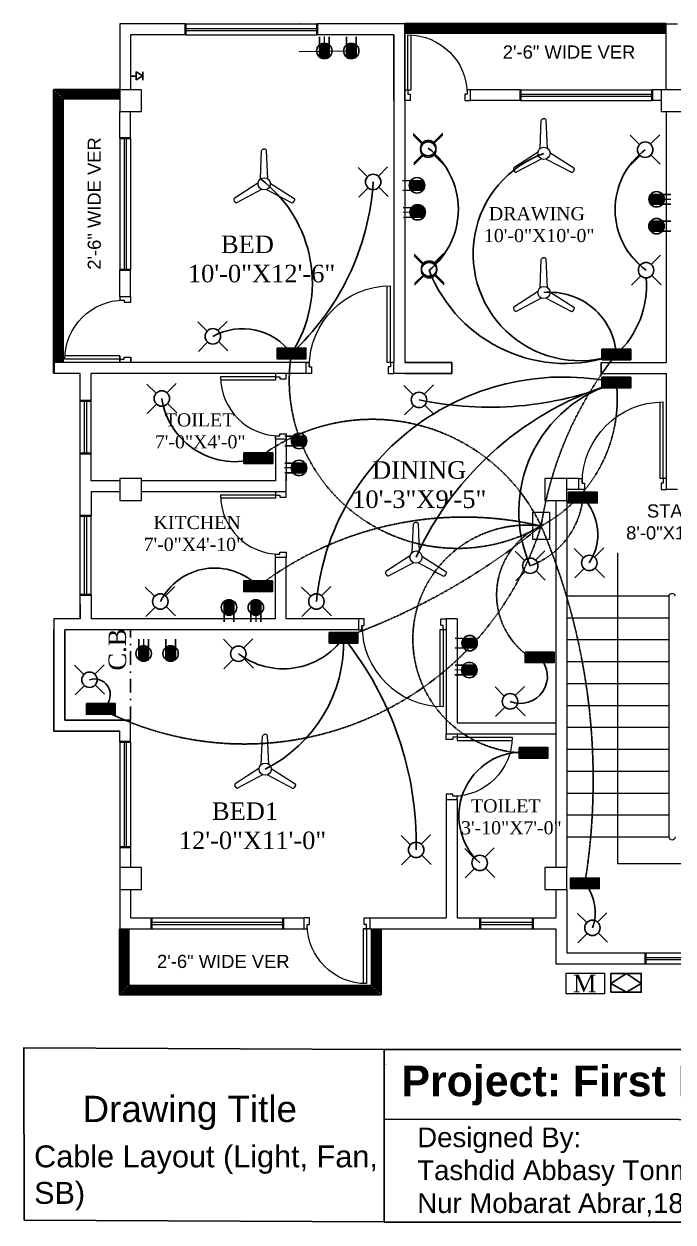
# Model space of a CAD drawing. Header units: inches. Extents: x 1581 to 2158, y 667 to 1214.
# Drawn here: x 1581 to 1877, y 667 to 1214 of the extents above; entities that cross this region are included whole.
import ezdxf

# ---------------------------------------------------------------- set-up
doc = ezdxf.new("R2010")
doc.units = ezdxf.units.IN
doc.header["$MEASUREMENT"] = 0
doc.linetypes.add('DASHDOT2', pattern=[0.5, 0.25, -0.125, 0, -0.125])
doc.linetypes.add('HIDDEN', pattern=[0.375, 0.25, -0.125])
for name, color, linetype, lineweight in [('0.3', 193, 'Continuous', 30), ('1.0 AREA', 7, 'Continuous', 5), ('DOOR', 252, 'Continuous', 15), ('FIXT', 1, 'Continuous', 9), ('illustr-TOILET FIXTURE', 204, 'Continuous', 9), ('sajib', 140, 'Continuous', 30), ('WALL', 253, 'Continuous', 35)]:
    doc.layers.add(name, color=color, linetype=linetype, lineweight=lineweight)
for name, color, linetype in [('2-Text', 7, 'Continuous'), ('Electric Conduitt', 100, 'HIDDEN'), ('Electrical', 130, 'Continuous'), ('Layer1', 50, 'Continuous'), ('PDF_0', 7, 'Continuous'), ('PDF_dim', 4, 'Continuous'), ('PDF_Text', 7, 'Continuous')]:
    doc.layers.add(name, color=color, linetype=linetype)
doc.layers.add('Ver', color=7, linetype='Continuous', lineweight=9, true_color=0x2618ec)
doc.styles.add('h6', font='arial.ttf', dxfattribs={"height": 6})
doc.styles.add('PDF Arial', font='arial.ttf')
doc.styles.add('PDF Arial Bold', font='arialbd.ttf')
doc.styles.add('RS4', font='sylfaen.ttf', dxfattribs={"height": 12})
doc.styles.get("Standard").update_dxf_attribs({"font": 'arial.ttf'})

# ---------------------------------------------------------------- blocks, each defined once
blk = doc.blocks.new('RTRTR')
at = {"layer": 'DOOR'}
for p, q in [((-723.21, 2222.65), (-723.21, 2247.61)), ((-721.71, 2222.65), (-721.71, 2247.65)), ((-721.71, 2222.65), (-723.21, 2222.65))]:
    blk.add_line(p, q, dxfattribs=at)
for points in [[(-750.21, 2222.65), (-748.71, 2222.65), (-748.71, 2220.65), (-747.71, 2220.65), (-747.71, 2217.65), (-750.21, 2217.65)], [(-720.21, 2222.65), (-721.71, 2222.65), (-721.71, 2220.65), (-722.71, 2220.65), (-722.71, 2217.65), (-720.21, 2217.65)]]:
    blk.add_lwpolyline(points, close=True, dxfattribs=at)
blk.add_arc((-721.71, 2220.65), 27, 90, 180, dxfattribs=at)
blk = doc.blocks.new('GDFGD')
at = {"layer": 'DOOR'}
for p, q in [((-3036.95, 2150.78), (-3036.95, 2185.78)), ((-3035.45, 2150.78), (-3035.45, 2185.75)), ((-3036.95, 2150.78), (-3035.45, 2150.78))]:
    blk.add_line(p, q, dxfattribs=at)
for points in [[(-3038.45, 2150.78), (-3036.95, 2150.78), (-3036.95, 2148.78), (-3035.95, 2148.78), (-3035.95, 2145.78), (-3038.45, 2145.78)], [(-2998.45, 2150.78), (-2999.95, 2150.78), (-2999.95, 2148.78), (-3000.95, 2148.78), (-3000.95, 2145.78), (-2998.45, 2145.78)]]:
    blk.add_lwpolyline(points, close=True, dxfattribs=at)
blk.add_arc((-3036.95, 2148.78), 37, 0, 90, dxfattribs=at)
blk = doc.blocks.new('*U49')
at = {"layer": 'Electrical'}
blk.add_line((-2.12, -2.12), (2.12, 2.12), dxfattribs=at)
blk = doc.blocks.new('*U50')
at = {"layer": 'Electrical', "color": 0, "linetype": 'ByBlock', "lineweight": -2, "transparency": 16777216}
for p, rotation in [((326.73, 527.13), 90.00000000000001), ((326.98, 517.91), 180), ((336.2, 518.17), 270)]:
    blk.add_blockref('*U49', p, dxfattribs=dict(at, rotation=rotation))
blk.add_blockref('*U49', (335.94, 527.38), dxfattribs=at)
blk = doc.blocks.new('*U51')
at = {"layer": 'Electrical'}
blk.add_line((-2.12, -2.12), (2.12, 2.12), dxfattribs=at)
blk = doc.blocks.new('*U52')
at = {"layer": 'Electrical', "color": 0, "linetype": 'ByBlock', "lineweight": -2, "transparency": 16777216}
for p, rotation in [((326.73, 527.13), 90.00000000000001), ((326.98, 517.91), 180), ((336.2, 518.17), 270)]:
    blk.add_blockref('*U51', p, dxfattribs=dict(at, rotation=rotation))
blk.add_blockref('*U51', (335.94, 527.38), dxfattribs=at)
blk = doc.blocks.new('*U53')
at = {"layer": 'Electrical'}
blk.add_line((-2.12, -2.12), (2.12, 2.12), dxfattribs=at)
blk = doc.blocks.new('*U54')
at = {"layer": 'Electrical', "color": 0, "linetype": 'ByBlock', "lineweight": -2, "transparency": 16777216}
for p, rotation in [((326.73, 527.13), 90.00000000000001), ((326.98, 517.91), 180), ((336.2, 518.17), 270)]:
    blk.add_blockref('*U53', p, dxfattribs=dict(at, rotation=rotation))
blk.add_blockref('*U53', (335.94, 527.38), dxfattribs=at)
blk = doc.blocks.new('*U55')
at = {"layer": 'Electrical'}
blk.add_line((-2.12, -2.12), (2.12, 2.12), dxfattribs=at)
blk = doc.blocks.new('*U56')
at = {"layer": 'Electrical', "color": 0, "linetype": 'ByBlock', "lineweight": -2, "transparency": 16777216}
for p, rotation in [((326.73, 527.13), 90.00000000000001), ((326.98, 517.91), 180), ((336.2, 518.17), 270)]:
    blk.add_blockref('*U55', p, dxfattribs=dict(at, rotation=rotation))
blk.add_blockref('*U55', (335.94, 527.38), dxfattribs=at)
blk = doc.blocks.new('*U57')
at = {"layer": 'Electrical'}
blk.add_line((-2.12, -2.12), (2.12, 2.12), dxfattribs=at)
blk = doc.blocks.new('*U58')
at = {"layer": 'Electrical', "color": 0, "linetype": 'ByBlock', "lineweight": -2, "transparency": 16777216}
for p, rotation in [((326.73, 527.13), 90.00000000000001), ((326.98, 517.91), 180), ((336.2, 518.17), 270)]:
    blk.add_blockref('*U57', p, dxfattribs=dict(at, rotation=rotation))
blk.add_blockref('*U57', (335.94, 527.38), dxfattribs=at)
blk = doc.blocks.new('*U59')
at = {"layer": 'Electrical'}
blk.add_line((-2.12, -2.12), (2.12, 2.12), dxfattribs=at)
blk = doc.blocks.new('*U60')
at = {"layer": 'Electrical', "color": 0, "linetype": 'ByBlock', "lineweight": -2, "transparency": 16777216}
for p, rotation in [((326.73, 527.13), 90.00000000000001), ((326.98, 517.91), 180), ((336.2, 518.17), 270)]:
    blk.add_blockref('*U59', p, dxfattribs=dict(at, rotation=rotation))
blk.add_blockref('*U59', (335.94, 527.38), dxfattribs=at)
blk = doc.blocks.new('*U61')
at = {"layer": 'Electrical'}
blk.add_line((-2.12, -2.12), (2.12, 2.12), dxfattribs=at)
blk = doc.blocks.new('*U62')
at = {"layer": 'Electrical', "color": 0, "linetype": 'ByBlock', "lineweight": -2, "transparency": 16777216}
for p, rotation in [((326.73, 527.13), 90.00000000000001), ((326.98, 517.91), 180), ((336.2, 518.17), 270)]:
    blk.add_blockref('*U61', p, dxfattribs=dict(at, rotation=rotation))
blk.add_blockref('*U61', (335.94, 527.38), dxfattribs=at)
blk = doc.blocks.new('*U63')
at = {"layer": 'Electrical'}
blk.add_line((-2.12, -2.12), (2.12, 2.12), dxfattribs=at)
blk = doc.blocks.new('*U64')
at = {"layer": 'Electrical', "color": 0, "linetype": 'ByBlock', "lineweight": -2, "transparency": 16777216}
for p, rotation in [((326.73, 527.13), 90.00000000000001), ((326.98, 517.91), 180), ((336.2, 518.17), 270)]:
    blk.add_blockref('*U63', p, dxfattribs=dict(at, rotation=rotation))
blk.add_blockref('*U63', (335.94, 527.38), dxfattribs=at)
blk = doc.blocks.new('*U93')
at = {"layer": 'Electrical'}
blk.add_line((-2.12, -2.12), (2.12, 2.12), dxfattribs=at)
blk = doc.blocks.new('*U94')
at = {"layer": 'Electrical', "color": 0, "linetype": 'ByBlock', "lineweight": -2, "transparency": 16777216}
for p, rotation in [((326.73, 527.13), 90.00000000000001), ((326.98, 517.91), 180), ((336.2, 518.17), 270)]:
    blk.add_blockref('*U93', p, dxfattribs=dict(at, rotation=rotation))
blk.add_blockref('*U93', (335.94, 527.38), dxfattribs=at)
blk = doc.blocks.new('*U95')
at = {"layer": 'Electrical'}
blk.add_line((-2.12, -2.12), (2.12, 2.12), dxfattribs=at)
blk = doc.blocks.new('*U96')
at = {"layer": 'Electrical', "color": 0, "linetype": 'ByBlock', "lineweight": -2, "transparency": 16777216}
for p, rotation in [((326.73, 527.13), 90.00000000000001), ((326.98, 517.91), 180), ((336.2, 518.17), 270)]:
    blk.add_blockref('*U95', p, dxfattribs=dict(at, rotation=rotation))
blk.add_blockref('*U95', (335.94, 527.38), dxfattribs=at)
blk = doc.blocks.new('*U97')
at = {"layer": 'Electrical'}
blk.add_line((-2.12, -2.12), (2.12, 2.12), dxfattribs=at)
blk = doc.blocks.new('*U98')
at = {"layer": 'Electrical', "color": 0, "linetype": 'ByBlock', "lineweight": -2, "transparency": 16777216}
for p, rotation in [((326.73, 527.13), 90.00000000000001), ((326.98, 517.91), 180), ((336.2, 518.17), 270)]:
    blk.add_blockref('*U97', p, dxfattribs=dict(at, rotation=rotation))
blk.add_blockref('*U97', (335.94, 527.38), dxfattribs=at)
blk = doc.blocks.new('*U101')
at = {"layer": 'Electrical'}
blk.add_line((-2.12, -2.12), (2.12, 2.12), dxfattribs=at)
blk = doc.blocks.new('*U102')
at = {"layer": 'Electrical', "color": 0, "linetype": 'ByBlock', "lineweight": -2, "transparency": 16777216}
for p, rotation in [((326.73, 527.13), 90.00000000000001), ((326.98, 517.91), 180), ((336.2, 518.17), 270)]:
    blk.add_blockref('*U101', p, dxfattribs=dict(at, rotation=rotation))
blk.add_blockref('*U101', (335.94, 527.38), dxfattribs=at)
blk = doc.blocks.new('*U103')
at = {"layer": 'Electrical'}
blk.add_line((-2.12, -2.12), (2.12, 2.12), dxfattribs=at)
blk = doc.blocks.new('*U104')
at = {"layer": 'Electrical', "color": 0, "linetype": 'ByBlock', "lineweight": -2, "transparency": 16777216}
for p, rotation in [((326.73, 527.13), 90.00000000000001), ((326.98, 517.91), 180), ((336.2, 518.17), 270)]:
    blk.add_blockref('*U103', p, dxfattribs=dict(at, rotation=rotation))
blk.add_blockref('*U103', (335.94, 527.38), dxfattribs=at)
blk = doc.blocks.new('*U105')
at = {"layer": 'Electrical'}
blk.add_line((-2.12, -2.12), (2.12, 2.12), dxfattribs=at)
blk = doc.blocks.new('*U106')
at = {"layer": 'Electrical', "color": 0, "linetype": 'ByBlock', "lineweight": -2, "transparency": 16777216}
for p, rotation in [((326.73, 527.13), 90.00000000000001), ((326.98, 517.91), 180), ((336.2, 518.17), 270)]:
    blk.add_blockref('*U105', p, dxfattribs=dict(at, rotation=rotation))
blk.add_blockref('*U105', (335.94, 527.38), dxfattribs=at)
blk = doc.blocks.new('*U107')
at = {"layer": 'Electrical'}
blk.add_line((-2.12, -2.12), (2.12, 2.12), dxfattribs=at)
blk = doc.blocks.new('*U108')
at = {"layer": 'Electrical', "color": 0, "linetype": 'ByBlock', "lineweight": -2, "transparency": 16777216}
for p, rotation in [((326.73, 527.13), 90.00000000000001), ((326.98, 517.91), 180), ((336.2, 518.17), 270)]:
    blk.add_blockref('*U107', p, dxfattribs=dict(at, rotation=rotation))
blk.add_blockref('*U107', (335.94, 527.38), dxfattribs=at)
blk = doc.blocks.new('*U109')
at = {"layer": 'Electrical'}
blk.add_line((-2.12, -2.12), (2.12, 2.12), dxfattribs=at)
blk = doc.blocks.new('*U110')
at = {"layer": 'Electrical', "color": 0, "linetype": 'ByBlock', "lineweight": -2, "transparency": 16777216}
for p, rotation in [((326.73, 527.13), 90.00000000000001), ((326.98, 517.91), 180), ((336.2, 518.17), 270)]:
    blk.add_blockref('*U109', p, dxfattribs=dict(at, rotation=rotation))
blk.add_blockref('*U109', (335.94, 527.38), dxfattribs=at)
blk = doc.blocks.new('*U111')
at = {"layer": 'Electrical'}
blk.add_line((-2.12, -2.12), (2.12, 2.12), dxfattribs=at)
blk = doc.blocks.new('*U112')
at = {"layer": 'Electrical', "color": 0, "linetype": 'ByBlock', "lineweight": -2, "transparency": 16777216}
for p, rotation in [((326.73, 527.13), 90.00000000000001), ((326.98, 517.91), 180), ((336.2, 518.17), 270)]:
    blk.add_blockref('*U111', p, dxfattribs=dict(at, rotation=rotation))
blk.add_blockref('*U111', (335.94, 527.38), dxfattribs=at)
blk = doc.blocks.new('*U113')
at = {"layer": 'Electrical'}
blk.add_line((-2.12, -2.12), (2.12, 2.12), dxfattribs=at)
blk = doc.blocks.new('*U114')
at = {"layer": 'Electrical', "color": 0, "linetype": 'ByBlock', "lineweight": -2, "transparency": 16777216}
for p, rotation in [((326.73, 527.13), 90.00000000000001), ((326.98, 517.91), 180), ((336.2, 518.17), 270)]:
    blk.add_blockref('*U113', p, dxfattribs=dict(at, rotation=rotation))
blk.add_blockref('*U113', (335.94, 527.38), dxfattribs=at)
blk = doc.blocks.new('*U115')
at = {"layer": 'Electrical'}
blk.add_line((-2.12, -2.12), (2.12, 2.12), dxfattribs=at)
blk = doc.blocks.new('*U116')
at = {"layer": 'Electrical', "color": 0, "linetype": 'ByBlock', "lineweight": -2, "transparency": 16777216}
for p, rotation in [((326.73, 527.13), 90.00000000000001), ((326.98, 517.91), 180), ((336.2, 518.17), 270)]:
    blk.add_blockref('*U115', p, dxfattribs=dict(at, rotation=rotation))
blk.add_blockref('*U115', (335.94, 527.38), dxfattribs=at)
blk = doc.blocks.new('*U119')
at = {"layer": 'Electrical'}
blk.add_line((-2.12, -2.12), (2.12, 2.12), dxfattribs=at)
blk = doc.blocks.new('*U120')
at = {"layer": 'Electrical', "color": 0, "linetype": 'ByBlock', "lineweight": -2, "transparency": 16777216}
for p, rotation in [((326.73, 527.13), 90.00000000000001), ((326.98, 517.91), 180), ((336.2, 518.17), 270)]:
    blk.add_blockref('*U119', p, dxfattribs=dict(at, rotation=rotation))
blk.add_blockref('*U119', (335.94, 527.38), dxfattribs=at)
blk = doc.blocks.new('*U123')
at = {"layer": 'Electrical'}
blk.add_line((-2.12, -2.12), (2.12, 2.12), dxfattribs=at)
blk = doc.blocks.new('*U124')
at = {"layer": 'Electrical', "color": 0, "linetype": 'ByBlock', "lineweight": -2, "transparency": 16777216}
for p, rotation in [((326.73, 527.13), 90.00000000000001), ((326.98, 517.91), 180), ((336.2, 518.17), 270)]:
    blk.add_blockref('*U123', p, dxfattribs=dict(at, rotation=rotation))
blk.add_blockref('*U123', (335.94, 527.38), dxfattribs=at)

msp = doc.modelspace()

# ---------------------------------------------------------------- hatches: boundary and pattern name
at = {"layer": 'Electrical'}
h = msp.add_hatch(dxfattribs=at)
h.set_pattern_fill('ANSI31', color=256)
h.paths.add_polyline_path([(1720.04, 1204.68, 0.172491), (1717.82, 1205.47), (1717.82, 1198.43, 0.172491), (1720.04, 1199.22)])
h.paths.add_polyline_path([(1717.82, 1205.47, 0.172491), (1715.6, 1204.68), (1715.6, 1199.22, 0.172491), (1717.82, 1198.43)])
h.paths.add_polyline_path([(1732.32, 1204.68, 0.35556), (1727.88, 1204.68), (1727.88, 1199.22, 0.35556), (1732.32, 1199.22)])
h.paths.add_polyline_path([(1709.02, 1013.88), (1703.56, 1013.89, 0.172491), (1702.76, 1011.67), (1709.8, 1011.66, 0.172491)])
h.paths.add_polyline_path([(1709.8, 1011.66), (1702.76, 1011.67, 0.172491), (1703.55, 1009.45), (1709.01, 1009.44, 0.172491)])
h.paths.add_polyline_path([(1709.04, 1026.16), (1703.58, 1026.17, 0.172942), (1702.79, 1023.94, 0.172039), (1703.57, 1021.72), (1709.03, 1021.71, 0.172942), (1709.82, 1023.94, 0.172039)])
h.paths.add_polyline_path([(1635.4, 930.46, 0.172491), (1633.18, 929.67), (1633.18, 924.21, 0.172491), (1635.4, 923.42)])
h.paths.add_polyline_path([(1637.62, 929.67, 0.172491), (1635.4, 930.46), (1635.4, 923.42, 0.172491), (1637.62, 924.21)])
h.paths.add_polyline_path([(1649.9, 929.67, 0.35556), (1645.46, 929.67), (1645.46, 924.21, 0.35556), (1649.9, 924.21)])
h.paths.add_polyline_path([(1763.9, 1128.32, 0.005822), (1763.9, 1128.4), (1756.86, 1128.24, 0.172491), (1757.7, 1126.04), (1763.16, 1126.16, 0.166501)])
h.paths.add_polyline_path([(1756.86, 1128.32, 0.005822), (1756.86, 1128.24), (1763.9, 1128.4, 0.988423)])
h.paths.add_polyline_path([(1762.77, 1142.88), (1757.31, 1142.75, 0.166501), (1756.57, 1140.6, 0.178492), (1757.42, 1138.31), (1762.87, 1138.44, 0.166501), (1763.61, 1140.6, 0.178492)])
h.paths.add_polyline_path([(1872.1, 1124.2), (1866.65, 1124.2, 0.172657), (1865.85, 1121.98, 0.172325), (1866.64, 1119.76), (1872.1, 1119.76, 0.172657), (1872.89, 1121.98, 0.172325)])
h.paths.add_polyline_path([(1872.9, 1134.26), (1865.86, 1134.26, 0.172491), (1866.65, 1132.04), (1872.11, 1132.04, 0.172491)])
h.paths.add_polyline_path([(1872.11, 1136.48), (1866.65, 1136.48, 0.172491), (1865.86, 1134.26), (1872.9, 1134.26, 0.172491)])
h.paths.add_polyline_path([(1676.52, 950.7, 0.35556), (1672.08, 950.7), (1672.07, 945.25, 0.35556), (1676.51, 945.24)])
h.paths.add_polyline_path([(1686.58, 951.48, 0.172491), (1684.36, 950.69), (1684.35, 945.23, 0.172491), (1686.57, 944.44)])
h.paths.add_polyline_path([(1688.8, 950.69, 0.172491), (1686.58, 951.48), (1686.57, 944.44, 0.172491), (1688.79, 945.23)])
h.paths.add_polyline_path([(1787.47, 919.36), (1780.44, 919.43, 0.172491), (1781.21, 917.2), (1786.66, 917.14, 0.172491)])
h.paths.add_polyline_path([(1786.71, 921.59), (1781.25, 921.64, 0.172491), (1780.44, 919.43), (1787.47, 919.36, 0.172491)])
h.paths.add_polyline_path([(1787.59, 931.67, 0.169964), (1786.83, 933.86), (1781.37, 933.92, 0.175019), (1780.56, 931.67, 0.169964), (1781.33, 929.48), (1786.78, 929.42, 0.175019)])
h.paths.add_polyline_path([(2114.7, 929.67, 0.35556), (2110.26, 929.67), (2110.26, 924.21, 0.35556), (2114.7, 924.21)])
h.paths.add_polyline_path([(2102.42, 929.67, 0.172491), (2100.2, 930.46), (2100.2, 923.42, 0.172491), (2102.42, 924.21)])
h.paths.add_polyline_path([(2100.2, 930.46, 0.172491), (2097.98, 929.67), (2097.98, 924.21, 0.172491), (2100.2, 923.42)])
h.paths.add_polyline_path([(1938.97, 930.52), (1931.94, 930.52, 0.172491), (1932.73, 928.3), (1938.19, 928.3, 0.172491)])
h.paths.add_polyline_path([(1938.19, 932.74), (1932.73, 932.74, 0.172491), (1931.94, 930.52), (1938.97, 930.52, 0.172491)])
h.paths.add_polyline_path([(1938.97, 942.8, 0.172491), (1938.19, 945.02), (1932.73, 945.02, 0.172491), (1931.94, 942.8, 0.172491), (1932.73, 940.58), (1938.19, 940.58, 0.172491)])
h.paths.add_polyline_path([(2044.24, 1004.57, 0.179107), (2043.39, 1006.86), (2037.94, 1006.72, 0.165889), (2037.2, 1004.57, 0.179107), (2038.05, 1002.28), (2043.5, 1002.42, 0.165889)])
h.paths.add_polyline_path([(2043.92, 1016.85, 0.006418), (2043.92, 1016.94), (2036.89, 1016.76, 0.172491), (2037.73, 1014.56), (2043.19, 1014.7, 0.165889)])
h.paths.add_polyline_path([(2043.08, 1019.14), (2037.62, 1019, 0.165889), (2036.89, 1016.85, 0.006418), (2036.89, 1016.76), (2043.92, 1016.94, 0.172491)])
h.paths.add_polyline_path([(2101.29, 1207.19, 0.172491), (2099.07, 1206.4), (2099.07, 1200.94, 0.172491), (2101.29, 1200.15)])
h.paths.add_polyline_path([(2103.51, 1206.4, 0.172491), (2101.29, 1207.19), (2101.29, 1200.15, 0.172491), (2103.51, 1200.94)])
h.paths.add_polyline_path([(2115.79, 1206.4, 0.35556), (2111.35, 1206.4), (2111.35, 1200.94, 0.35556), (2115.79, 1200.94)])
h = msp.add_hatch(dxfattribs=at)
h.set_pattern_fill('ANSI31', color=256)
h.set_pattern_definition([(45, (17.07687, 0.14629), (-0.088388348, 0.088388348), [])])
h.paths.add_polyline_path([(1709.38, 1066.34), (1696.24, 1066.34), (1696.24, 1061.48), (1709.38, 1061.48)])
h = msp.add_hatch(dxfattribs=at)
h.set_pattern_fill('ANSI31', color=256)
h.set_pattern_definition([(45, (165.29419, -0.31534), (-0.088388348, 0.088388348), [])])
h.paths.add_polyline_path([(1857.6, 1065.87), (1844.46, 1065.87), (1844.46, 1061.02), (1857.6, 1061.02)])
h = msp.add_hatch(dxfattribs=at)
h.set_pattern_fill('ANSI31', color=256)
h.set_pattern_definition([(45, (165.29419, -13.20028), (-0.088388348, 0.088388348), [])])
h.paths.add_polyline_path([(1857.6, 1052.99), (1844.46, 1052.99), (1844.46, 1048.14), (1857.6, 1048.14)])
h = msp.add_hatch(dxfattribs=at)
h.set_pattern_fill('ANSI31', color=256)
h.set_pattern_definition([(45, (2.00325, -47.61438), (-0.088388348, 0.088388348), [])])
h.paths.add_polyline_path([(1694.3, 1018.58), (1681.16, 1018.58), (1681.16, 1013.72), (1694.3, 1013.72)])
h = msp.add_hatch(dxfattribs=at)
h.set_pattern_fill('ANSI31', color=256)
h.set_pattern_definition([(45, (150.02957, -65.63126), (-0.088388348, 0.088388348), [])])
h.paths.add_polyline_path([(1842.33, 1000.56), (1829.19, 1000.56), (1829.19, 995.71), (1842.33, 995.71)])
h = msp.add_hatch(dxfattribs=at)
h.set_pattern_fill('ANSI31', color=256)
h.set_pattern_definition([(45, (1.8625, -106.14236), (-0.088388348, 0.088388348), [])])
h.paths.add_polyline_path([(1694.16, 960.05), (1681.02, 960.05), (1681.02, 955.2), (1694.16, 955.2)])
h = msp.add_hatch(dxfattribs=at)
h.set_pattern_fill('ANSI31', color=256)
h.set_pattern_definition([(45, (40.8692, -129.63286), (-0.088388348, 0.088388348), [])])
h.paths.add_polyline_path([(1733.17, 936.56), (1720.03, 936.56), (1720.03, 931.71), (1733.17, 931.71)])
h = msp.add_hatch(dxfattribs=at)
h.set_pattern_fill('ANSI31', color=256)
h.set_pattern_definition([(45, (130.32389, -138.57858), (-0.088388348, 0.088388348), [])])
h.paths.add_polyline_path([(1822.63, 927.61), (1809.48, 927.61), (1809.48, 922.76), (1822.63, 922.76)])
h = msp.add_hatch(dxfattribs=at)
h.set_pattern_fill('ANSI31', color=256)
h.set_pattern_definition([(45, (-69.87974, -162.11174), (-0.088388348, 0.088388348), [])])
h.paths.add_polyline_path([(1622.42, 904.08), (1609.28, 904.08), (1609.28, 899.23), (1622.42, 899.23)])
h = msp.add_hatch(dxfattribs=at)
h.set_pattern_fill('ANSI31', color=256)
h.set_pattern_definition([(45, (127.50838, -182.1579), (-0.088388348, 0.088388348), [])])
h.paths.add_polyline_path([(1819.81, 884.03), (1806.67, 884.03), (1806.67, 879.18), (1819.81, 879.18)])
h = msp.add_hatch(dxfattribs=at)
h.set_pattern_fill('ANSI31', color=256)
h.set_pattern_definition([(45, (150.92321, -241.708), (-0.088388348, 0.088388348), [])])
h.paths.add_polyline_path([(1843.22, 824.48), (1830.08, 824.48), (1830.08, 819.63), (1843.22, 819.63)])

# ---------------------------------------------------------------- linework, layer by layer
for p, q in [((1635.02, 1192.46), (1635.02, 1188.69)), ((1631.9, 1190.46), (1629.82, 1190.46))]:
    msp.add_line(p, q)
for points in [[(1635.04, 1190.61), (1631.91, 1192.42), (1631.91, 1188.8)], [(1745.04, 746.21), (1580.79, 747.03), (1580.88, 668.33), (1745.13, 667.5)]]:
    msp.add_lwpolyline(points, close=True)
at = {"layer": '1.0 AREA'}
for points in [[(1812.96, 991.38), (1820.47, 991.38), (1820.47, 978.93), (1812.96, 978.93)], [(1828.16, 781.09), (1845.63, 781.09), (1845.63, 771.66), (1828.16, 771.66)]]:
    msp.add_lwpolyline(points, close=True, dxfattribs=at)
at = {"layer": 'Electric Conduitt'}
for centre, radius, start, end in [((1778.47, 1051.58), 76.66, 170.7405, 299.9344), ((1980.92, 960), 166.12, 141.5002, 171.292), ((1785.48, 1043.24), 65.96, 298.2703, 6.3792), ((1739.72, 948.63), 85.22, 25.378, 127.5906), ((1799.1, 1001.56), 36.82, 290.1135, 354.6676), ((1681.34, 1027.47), 141.83, 242.4994, 342.6432), ((1781.42, 834.1), 155.12, 76.8478, 127.2191), ((1624.06, 1220.37), 304.05, 289.7096, 309.3192), ((1810.21, 933.54), 52.02, 82.8086, 273.3447), ((1830.75, 953.81), 34.34, 114.1214, 244.6636), ((1545.57, 869.24), 294.89, 350.7937, 23.1459)]:
    msp.add_arc(centre, radius, start, end, dxfattribs=at)
at = {"layer": 'Electrical'}
for p, q in [((1715.6, 1199.22), (1715.6, 1208.47)), ((1720.04, 1199.22), (1720.04, 1208.47)), ((1727.88, 1199.22), (1727.88, 1208.47)), ((1732.32, 1199.22), (1732.32, 1208.47)), ((1762.77, 1142.88), (1753.52, 1142.66)), ((1762.87, 1138.44), (1753.62, 1138.22)), ((1866.65, 1136.48), (1875.91, 1136.48)), ((1866.65, 1132.04), (1875.91, 1132.03)), ((1763.05, 1130.6), (1753.8, 1130.39)), ((1763.16, 1126.16), (1753.91, 1125.95)), ((1866.65, 1124.2), (1875.9, 1124.2)), ((1866.64, 1119.76), (1875.9, 1119.76)), ((1709.04, 1026.16), (1699.78, 1026.17)), ((1709.03, 1021.71), (1699.77, 1021.73)), ((1709.02, 1013.88), (1699.76, 1013.89)), ((1709.01, 1009.44), (1699.75, 1009.45)), ((1672.08, 950.7), (1672.07, 941.45)), ((1676.52, 950.7), (1676.51, 941.44)), ((1684.36, 950.69), (1684.35, 941.44)), ((1688.8, 950.69), (1688.79, 941.43)), ((1633.18, 924.21), (1633.18, 933.46)), ((1637.62, 924.21), (1637.62, 933.46)), ((1645.46, 924.21), (1645.46, 933.46)), ((1649.9, 924.21), (1649.9, 933.46)), ((1786.83, 933.86), (1777.57, 933.96)), ((1786.78, 929.42), (1777.53, 929.51)), ((1786.71, 921.59), (1777.45, 921.68)), ((1786.66, 917.14), (1777.41, 917.23))]:
    msp.add_line(p, q, dxfattribs=at)
for points in [[(1696.24, 1066.34), (1709.38, 1066.34), (1709.38, 1061.49), (1696.24, 1061.49)], [(1844.46, 1065.88), (1857.6, 1065.88), (1857.6, 1061.03), (1844.46, 1061.03)], [(1844.46, 1053), (1857.6, 1053), (1857.6, 1048.15), (1844.46, 1048.15)], [(1681.16, 1018.58), (1694.31, 1018.58), (1694.31, 1013.73), (1681.16, 1013.73)], [(1829.19, 1000.57), (1842.33, 1000.57), (1842.33, 995.71), (1829.19, 995.71)], [(1681.02, 960.06), (1694.16, 960.06), (1694.16, 955.2), (1681.02, 955.2)], [(1720.03, 936.56), (1733.17, 936.56), (1733.17, 931.71), (1720.03, 931.71)], [(1809.49, 927.62), (1822.63, 927.62), (1822.63, 922.77), (1809.49, 922.77)], [(1609.28, 904.09), (1622.42, 904.09), (1622.42, 899.23), (1609.28, 899.23)], [(1806.67, 884.04), (1819.81, 884.04), (1819.81, 879.19), (1806.67, 879.19)], [(1830.08, 824.49), (1843.23, 824.49), (1843.23, 819.64), (1830.08, 819.64)]]:
    msp.add_lwpolyline(points, close=True, dxfattribs=at)
for centre in [(1717.82, 1201.95), (1730.1, 1201.95), (1765.22, 1157.62), (1765.22, 1156.88), (1864.2, 1156.88), (1740.1, 1142.15), (1760.09, 1140.6), (1869.38, 1134.26), (1760.38, 1128.32), (1869.37, 1121.98), (1765.59, 1102.62), (1765.59, 1101.88), (1864.58, 1101.88), (1666.94, 1071.69), (1643.66, 1043.34), (1761, 1042.68), (1706.3, 1023.94), (1706.28, 1011.66), (1811.76, 966.99), (1838.7, 968.3), (1643, 950.7), (1674.3, 947.97), (1686.57, 947.96), (1714.19, 950.7), (1784.08, 931.67), (1635.4, 926.94), (1647.68, 926.94), (1678.6, 926.83), (1678.6, 926.83), (1783.96, 919.39), (1610.7, 914.98), (1802.53, 905.11), (1759.68, 837.31), (1788.69, 831.38), (1840.11, 801.75)]:
    msp.add_circle(centre, 3.52, dxfattribs=at)
at = {"layer": 'FIXT'}
for p, q in [((1717.82, 1198.43), (1717.82, 1208.53)), ((1706.3, 1201.73), (1730.1, 1201.95)), ((1865.86, 1134.26), (1875.96, 1134.26)), ((1763.9, 1128.4), (1753.8, 1128.17)), ((1709.8, 1011.66), (1699.7, 1011.67)), ((1686.58, 951.48), (1686.57, 941.38)), ((1635.4, 923.42), (1635.4, 933.52)), ((1787.47, 919.36), (1777.38, 919.46)), ((1787.43, 918.86), (1783.96, 919.39))]:
    msp.add_line(p, q, dxfattribs=at)
at = {"layer": 'illustr-TOILET FIXTURE', "linetype": 'ByBlock'}
for p, q in [((1654.53, 1214.27), (1714.53, 1214.27)), ((1654.53, 1214.27), (1714.53, 1214.27)), ((1654.53, 1212.27), (1714.53, 1212.27)), ((1654.53, 1212.27), (1714.53, 1212.27)), ((1654.53, 1211.27), (1714.53, 1211.27)), ((1654.53, 1211.27), (1714.53, 1211.27)), ((1654.53, 1209.27), (1714.53, 1209.27)), ((1654.53, 1209.27), (1714.53, 1209.27)), ((1807.3, 1184.27), (1867.3, 1184.27)), ((1807.3, 1184.27), (1867.3, 1184.27)), ((1807.3, 1182.27), (1867.3, 1182.27)), ((1807.3, 1182.27), (1867.3, 1182.27)), ((1807.3, 1181.27), (1867.3, 1181.27)), ((1807.3, 1181.27), (1867.3, 1181.27)), ((1807.3, 1179.27), (1867.3, 1179.27)), ((1807.3, 1179.27), (1867.3, 1179.27)), ((1624.46, 1162.02), (1624.46, 1102.02)), ((1624.46, 1162.02), (1624.46, 1102.02)), ((1626.46, 1162.02), (1626.46, 1102.02)), ((1626.46, 1162.02), (1626.46, 1102.02)), ((1627.46, 1162.02), (1627.46, 1102.02)), ((1627.46, 1162.02), (1627.46, 1102.02)), ((1629.46, 1162.02), (1629.46, 1102.02)), ((1629.46, 1162.02), (1629.46, 1102.02)), ((1606.46, 1018.27), (1606.46, 1042.27)), ((1606.46, 1018.27), (1606.46, 1042.27)), ((1608.46, 1018.27), (1608.46, 1042.27)), ((1608.46, 1018.27), (1608.46, 1042.27)), ((1609.46, 1018.27), (1609.46, 1042.27)), ((1609.46, 1018.27), (1609.46, 1042.27)), ((1611.46, 1018.27), (1611.46, 1042.27)), ((1611.46, 1018.27), (1611.46, 1042.27)), ((1606.46, 953.77), (1606.46, 989.77)), ((1606.46, 953.77), (1606.46, 989.77)), ((1608.46, 953.77), (1608.46, 989.77)), ((1608.46, 953.77), (1608.46, 989.77)), ((1609.46, 953.77), (1609.46, 989.77)), ((1609.46, 953.77), (1609.46, 989.77)), ((1611.46, 953.77), (1611.46, 989.77)), ((1611.46, 953.77), (1611.46, 989.77)), ((1624.46, 886.52), (1624.46, 838.52)), ((1624.46, 886.52), (1624.46, 838.52)), ((1626.46, 886.52), (1626.46, 838.52)), ((1626.46, 886.52), (1626.46, 838.52)), ((1627.46, 886.52), (1627.46, 838.52)), ((1627.46, 886.52), (1627.46, 838.52)), ((1629.46, 886.52), (1629.46, 838.52)), ((1629.46, 886.52), (1629.46, 838.52)), ((1638.99, 806.27), (1698.99, 806.27)), ((1638.99, 806.27), (1698.99, 806.27)), ((1638.99, 804.27), (1698.99, 804.27)), ((1638.99, 804.27), (1698.99, 804.27)), ((1788.96, 806.27), (1812.96, 806.27)), ((1788.96, 806.27), (1812.96, 806.27)), ((1788.96, 804.27), (1812.96, 804.27)), ((1788.96, 804.27), (1812.96, 804.27)), ((1638.99, 803.27), (1698.99, 803.27)), ((1638.99, 803.27), (1698.99, 803.27)), ((1638.99, 801.27), (1698.99, 801.27)), ((1638.99, 801.27), (1698.99, 801.27)), ((1788.96, 803.27), (1812.96, 803.27)), ((1788.96, 803.27), (1812.96, 803.27)), ((1788.96, 801.27), (1812.96, 801.27)), ((1788.96, 801.27), (1812.96, 801.27)), ((1864.46, 790.27), (1888.46, 790.27)), ((1864.46, 790.27), (1888.46, 790.27)), ((1864.46, 788.27), (1888.46, 788.27)), ((1864.46, 788.27), (1888.46, 788.27)), ((1864.46, 787.27), (1888.46, 787.27)), ((1864.46, 787.27), (1888.46, 787.27)), ((1864.46, 785.27), (1888.46, 785.27)), ((1864.46, 785.27), (1888.46, 785.27))]:
    msp.add_line(p, q, dxfattribs=at)
at = {"layer": 'Layer1', "lineweight": 40}
msp.add_line((1753.34, 739.85), (1753.34, 739.85), dxfattribs=at)
at = {"layer": 'Layer1'}
for centre, radius, start, end in [((1743.51, 1129.6), 35.44, 308.5343, 52.2306), ((1834.46, 1109.32), 48.76, 109.7189, 289.8567), ((1884.57, 1129.52), 34.11, 126.6566, 234.1186), ((1653.09, 1096.14), 59.25, 327.0511, 53.1329), ((1623.75, 1149.61), 116.59, 312.6942, 356.3311), ((1827.87, 1126.16), 66.84, 201.2981, 290.1716), ((1822.51, 1094.66), 42.23, 312.2735, 5.0243), ((1820.71, 1061.46), 30.38, 3.7685, 95.0975), ((1680.43, 1047.29), 27.88, 36.6148, 118.9357), ((1827.01, 939.81), 113.33, 77.7635, 174.487), ((1892.54, 910.66), 145.94, 106.5276, 155.5942), ((1793.09, 1194.19), 154.86, 258.0425, 291.9712), ((1867.66, 991.74), 61.14, 105.7897, 203.8857), ((1677.25, 1048.49), 33.99, 188.7076, 287.9632), ((1818.5, 981.38), 24.06, 327.0757, 44.1621), ((1667.78, 938.2), 27.75, 44.4363, 153.2275), ((1699.04, 953.87), 33.89, 232.9048, 324.4055), ((1661.64, 932.2), 64.99, 296.7114, 1.7082), ((1610.1, 840.27), 149.61, 358.865, 38.8589), ((1807.23, 916.54), 12.36, 247.6479, 44.4396), ((1613, 908.22), 7.15, 293.5014, 108.8098), ((1808.33, 852.9), 29.13, 80.2984, 227.6014), ((1820.78, 808.91), 20.61, 339.677, 39.6436)]:
    msp.add_arc(centre, radius, start, end, dxfattribs=at)
at = {"layer": 'PDF_0', "lineweight": 25}
for points in [[(1848.55, 772.35), (1848.55, 780.92), (1862.41, 780.92), (1862.41, 772.35)], [(1855.69, 772.35), (1848.55, 776.35), (1855.69, 780.92), (1862.41, 776.35)], [(1745.08, 746.24), (2148.21, 746.24), (2148.21, 667.47), (1745.08, 667.47)]]:
    msp.add_lwpolyline(points, close=True, dxfattribs=at)
msp.add_lwpolyline([(2148.21, 713.98), (1745.08, 714.39)], dxfattribs=at)
at = {"layer": 'PDF_dim', "lineweight": 18}
for points in [[(1816.22, 1157.44), (1816.79, 1170.44)], [(1819.65, 1157.44), (1819.08, 1170.44)], [(1688.64, 1143.54), (1689.21, 1156.54)], [(1692.07, 1143.54), (1691.5, 1156.54)], [(1815.08, 1155.58), (1804.22, 1148.58)], [(1820.65, 1155.58), (1831.65, 1148.58)], [(1816.79, 1152.58), (1805.36, 1146.58)], [(1819.08, 1152.58), (1830.51, 1146.58)], [(1687.49, 1141.68), (1676.64, 1134.68)], [(1689.21, 1138.68), (1677.78, 1132.68)], [(1691.5, 1138.68), (1702.93, 1132.68)], [(1693.07, 1141.68), (1704.07, 1134.68)], [(1816.22, 1093.94), (1816.79, 1106.94)], [(1819.65, 1093.94), (1819.08, 1106.94)], [(1815.08, 1092.08), (1804.22, 1085.08)], [(1816.79, 1089.08), (1805.36, 1083.08)], [(1819.08, 1089.08), (1830.51, 1083.08)], [(1820.65, 1092.08), (1831.65, 1085.08)], [(1757.86, 973.18), (1758.43, 986.18)], [(1761.28, 973.18), (1760.71, 986.18)], [(1756.71, 971.32), (1745.85, 964.32)], [(1758.43, 968.32), (1747, 962.32)], [(1760.71, 968.32), (1772.14, 962.32)], [(1762.28, 971.32), (1773.29, 964.32)], [(1689.06, 876.36), (1689.64, 889.36)], [(1692.49, 876.36), (1691.92, 889.36)], [(1687.92, 874.5), (1677.06, 867.5)], [(1689.64, 871.5), (1678.21, 865.5)], [(1691.92, 871.5), (1703.35, 865.5)], [(1693.49, 874.5), (1704.5, 867.5)]]:
    msp.add_lwpolyline(points, dxfattribs=at)
for centre in [(1818.01, 1155.23), (1690.42, 1141.32), (1818.01, 1091.72), (1759.64, 970.96), (1690.85, 874.14)]:
    msp.add_circle(centre, 2.79, dxfattribs=at)
for centre, radius, start, end in [((1817.44, 1170.37), 0.5, 92.2027, 177.6051), ((1818.01, 1155.22), 15.79, 87.7974, 92.2026), ((1818.58, 1170.37), 0.5, 2.3949, 87.7973), ((1689.85, 1156.47), 0.5, 92.2027, 177.6051), ((1690.42, 1141.32), 15.79, 87.7974, 92.2026), ((1690.99, 1156.47), 0.5, 2.3949, 87.7973), ((1804.58, 1148.08), 0.5, 122.3931, 207.7955), ((1831.44, 1148.08), 0.5, 332.2045, 57.6069), ((1818.01, 1155.23), 15.79, 207.7956, 212.2062), ((1805.15, 1147.08), 0.5, 212.2064, 297.6086), ((1830.87, 1147.08), 0.5, 242.3914, 327.7936), ((1818.01, 1155.23), 15.79, 327.7938, 332.2044), ((1690.42, 1141.33), 15.79, 207.7956, 212.2062), ((1676.99, 1134.18), 0.5, 122.3931, 207.7955), ((1677.56, 1133.18), 0.5, 212.2064, 297.6086), ((1703.28, 1133.18), 0.5, 242.3914, 327.7936), ((1690.42, 1141.33), 15.79, 327.7938, 332.2044), ((1703.85, 1134.18), 0.5, 332.2045, 57.6069), ((1817.44, 1106.87), 0.5, 92.2027, 177.6051), ((1818.01, 1091.72), 15.79, 87.7974, 92.2026), ((1818.58, 1106.87), 0.5, 2.3949, 87.7973), ((1818.01, 1091.72), 15.79, 207.7956, 212.2062), ((1804.58, 1084.58), 0.5, 122.3931, 207.7955), ((1805.15, 1083.58), 0.5, 212.2064, 297.6086), ((1830.87, 1083.58), 0.5, 242.3914, 327.7936), ((1818.01, 1091.72), 15.79, 327.7938, 332.2044), ((1831.44, 1084.58), 0.5, 332.2045, 57.6069), ((1759.07, 986.11), 0.5, 92.2027, 177.6051), ((1759.64, 970.96), 15.79, 87.7974, 92.2026), ((1760.21, 986.11), 0.5, 2.3949, 87.7973), ((1759.64, 970.96), 15.79, 207.7956, 212.2062), ((1746.21, 963.82), 0.5, 122.3931, 207.7955), ((1746.78, 962.82), 0.5, 212.2064, 297.6086), ((1772.5, 962.82), 0.5, 242.3914, 327.7936), ((1759.64, 970.96), 15.79, 327.7938, 332.2044), ((1773.07, 963.82), 0.5, 332.2045, 57.6069), ((1690.28, 889.29), 0.5, 92.2027, 177.6051), ((1690.85, 874.14), 15.79, 87.7974, 92.2026), ((1691.42, 889.29), 0.5, 2.3949, 87.7973), ((1690.85, 874.14), 15.79, 207.7956, 212.2062), ((1677.42, 867), 0.5, 122.3931, 207.7955), ((1677.99, 866), 0.5, 212.2064, 297.6086), ((1703.71, 866), 0.5, 242.3914, 327.7936), ((1690.85, 874.14), 15.79, 327.7938, 332.2044), ((1704.28, 867), 0.5, 332.2045, 57.6069)]:
    msp.add_arc(centre, radius, start, end, dxfattribs=at)
at = {"layer": 'sajib', "ltscale": 25}
for p, q in [((1654.46, 1214.27), (1654.46, 1209.27)), ((1654.46, 1209.27), (1654.46, 1214.27)), ((1714.53, 1209.27), (1714.53, 1214.27)), ((1714.53, 1214.27), (1714.53, 1209.27)), ((1807.24, 1184.27), (1807.24, 1179.27)), ((1807.24, 1179.27), (1807.24, 1184.27)), ((1867.3, 1179.27), (1867.3, 1184.27)), ((1867.3, 1184.27), (1867.3, 1179.27)), ((1629.46, 1162.08), (1624.46, 1162.08)), ((1624.46, 1162.08), (1629.46, 1162.08)), ((1624.46, 1102.02), (1629.46, 1102.02)), ((1629.46, 1102.02), (1624.46, 1102.02)), ((1606.46, 1042.27), (1611.46, 1042.27)), ((1611.46, 1042.27), (1606.46, 1042.27)), ((1611.46, 1018.21), (1606.46, 1018.21)), ((1606.46, 1018.21), (1611.46, 1018.21)), ((1606.46, 989.77), (1611.46, 989.77)), ((1611.46, 989.77), (1606.46, 989.77)), ((1611.46, 953.71), (1606.46, 953.71)), ((1606.46, 953.71), (1611.46, 953.71)), ((1629.46, 886.58), (1624.46, 886.58)), ((1624.46, 886.58), (1629.46, 886.58)), ((1624.46, 838.52), (1629.46, 838.52)), ((1629.46, 838.52), (1624.46, 838.52)), ((1638.93, 806.27), (1638.93, 801.27)), ((1638.93, 801.27), (1638.93, 806.27)), ((1698.99, 801.27), (1698.99, 806.27)), ((1698.99, 806.27), (1698.99, 801.27)), ((1788.9, 806.27), (1788.9, 801.27)), ((1788.9, 801.27), (1788.9, 806.27)), ((1812.96, 801.27), (1812.96, 806.27)), ((1812.96, 806.27), (1812.96, 801.27)), ((1864.4, 790.27), (1864.4, 785.27)), ((1864.4, 785.27), (1864.4, 790.27))]:
    msp.add_line(p, q, dxfattribs=at)
at = {"layer": 'Ver', "ltscale": 25}
for p, q in [((1654.46, 1214.27), (1624.46, 1214.27)), ((1624.46, 1214.27), (1624.46, 1184.27)), ((1654.46, 1214.27), (1652.02, 1214.27)), ((1696.03, 1214.27), (1696.03, 1214.27)), ((1706.73, 1214.27), (1706.66, 1214.27)), ((1754.46, 1214.27), (1714.53, 1214.27)), ((1873.71, 1184.27), (1873.71, 1214.27)), ((1873.71, 1214.27), (1878.96, 1214.27)), ((1654.46, 1209.27), (1629.46, 1209.27)), ((1629.46, 1209.27), (1629.46, 1184.27)), ((1749.46, 1209.27), (1714.53, 1209.27)), ((1807.24, 1184.27), (1784.46, 1184.27)), ((1848.8, 1184.27), (1848.8, 1184.27)), ((1871.46, 1184.27), (1867.3, 1184.27)), ((1749.46, 1179.27), (1749.46, 1059.77)), ((1754.46, 1179.27), (1754.46, 1059.77)), ((1807.24, 1179.27), (1784.46, 1179.27)), ((1871.46, 1179.27), (1867.3, 1179.27)), ((1624.46, 1162.08), (1624.46, 1174.27)), ((1629.46, 1162.08), (1629.46, 1174.27)), ((1873.96, 1059.77), (1873.96, 1174.27)), ((1629.46, 1120.52), (1629.46, 1120.52)), ((1624.46, 1089.77), (1624.46, 1102.02)), ((1629.46, 1089.77), (1629.46, 1102.02)), ((1624.46, 1089.77), (1624.46, 1088.2)), ((1624.46, 1062.77), (1624.46, 1059.77)), ((1629.46, 1062.27), (1629.46, 1059.77)), ((1624.46, 1059.77), (1594.46, 1059.77)), ((1710.46, 1059.77), (1629.46, 1059.77)), ((1844.03, 1059.77), (1873.96, 1059.77)), ((1606.46, 1054.77), (1594.46, 1054.77)), ((1606.46, 1042.27), (1606.46, 1054.77)), ((1611.46, 1042.27), (1611.46, 1054.77)), ((1695.46, 1054.77), (1611.46, 1054.77)), ((1709.46, 1054.77), (1700.46, 1054.77)), ((1754.46, 1054.77), (1749.46, 1054.77)), ((1844.03, 1054.77), (1873.96, 1054.77)), ((1873.96, 1006.77), (1873.96, 1054.77)), ((1611.46, 1023.77), (1611.46, 1023.77)), ((1695.46, 1026.34), (1695.46, 1005.77)), ((1695.46, 1026.34), (1695.46, 1005.77)), ((1700.46, 1027.27), (1700.46, 1005.77)), ((1700.46, 1027.27), (1700.46, 1005.77)), ((1606.46, 989.77), (1606.46, 1018.21)), ((1611.46, 1005.77), (1611.46, 1018.21)), ((1700.46, 1000.77), (1700.46, 1008.27)), ((1833.96, 1006.77), (1828.46, 1006.77)), ((1835.52, 1006.77), (1835.46, 1006.77)), ((1872.46, 1006.77), (1870.96, 1006.77)), ((1624.46, 1005.77), (1611.46, 1005.77)), ((1624.46, 1000.77), (1611.46, 1000.77)), ((1611.46, 1000.77), (1611.46, 989.77)), ((1695.46, 1005.77), (1634.46, 1005.77)), ((1695.46, 1000.77), (1634.46, 1000.77)), ((1833.96, 1001.77), (1828.46, 1001.77)), ((1878.96, 1001.77), (1873.96, 1001.77)), ((1823.46, 996.77), (1823.46, 895.27)), ((1828.46, 996.77), (1828.46, 829.27)), ((1695.46, 942.77), (1695.46, 970.77)), ((1700.46, 942.77), (1700.46, 970.77)), ((1611.46, 959.27), (1611.46, 959.27)), ((1606.46, 942.77), (1606.46, 953.71)), ((1611.46, 953.71), (1611.46, 942.77)), ((1606.46, 949.27), (1606.46, 942.77)), ((1606.46, 949.27), (1606.46, 942.77)), ((1611.46, 949.27), (1611.46, 942.77)), ((1606.46, 942.77), (1594.46, 942.77)), ((1594.46, 942.77), (1594.46, 937.77)), ((1695.46, 942.77), (1611.46, 942.77)), ((1733.46, 942.77), (1700.46, 942.77)), ((1778.35, 942.77), (1773.46, 942.77)), ((1778.35, 942.77), (1778.35, 895.27)), ((1733.46, 937.77), (1599.46, 937.77)), ((1773.46, 937.77), (1773.46, 890.27)), ((1624.46, 886.58), (1624.46, 891.52)), ((1629.46, 886.52), (1629.46, 896.52)), ((1778.35, 895.27), (1823.46, 895.27)), ((1823.46, 895.27), (1823.46, 829.27)), ((1778.46, 890.27), (1823.46, 890.27)), ((1778.46, 888.77), (1778.46, 887.27)), ((1773.46, 860.27), (1773.46, 806.27)), ((1778.46, 861.84), (1778.46, 861.77)), ((1778.46, 860.27), (1778.46, 806.27)), ((1629.46, 857.02), (1629.46, 857.02)), ((1624.46, 838.52), (1624.46, 829.27)), ((1629.46, 838.52), (1629.46, 829.27)), ((1624.46, 819.27), (1624.46, 771.27)), ((1629.46, 819.27), (1629.46, 811.27)), ((1629.46, 819.27), (1629.46, 806.27)), ((1823.46, 819.27), (1823.46, 806.27)), ((1828.46, 819.27), (1828.46, 790.27)), ((1629.46, 806.27), (1638.93, 806.27)), ((1680.49, 806.27), (1680.49, 806.27)), ((1698.99, 806.27), (1708.52, 806.27)), ((1738.52, 806.27), (1773.46, 806.27)), ((1778.46, 806.27), (1788.9, 806.27)), ((1812.96, 806.27), (1823.46, 806.27)), ((1624.46, 801.27), (1638.93, 801.27)), ((1698.99, 801.27), (1708.52, 801.27)), ((1710.02, 801.27), (1710.09, 801.27)), ((1735.52, 801.27), (1737.02, 801.27)), ((1738.52, 801.27), (1743.52, 801.27)), ((1743.52, 801.27), (1770.46, 801.27)), ((1743.52, 801.27), (1788.9, 801.27)), ((1812.96, 801.27), (1823.46, 801.27)), ((1823.46, 801.27), (1823.46, 785.27)), ((1828.46, 790.27), (1864.4, 790.27)), ((1823.46, 785.27), (1864.4, 785.27))]:
    msp.add_line(p, q, dxfattribs=at)
at = {"layer": 'Ver', "lineweight": 25, "ltscale": 25}
for p, q in [((1754.46, 1179.27), (1754.46, 1214.27)), ((1749.46, 1179.27), (1749.46, 1209.27)), ((1754.46, 1059.77), (1776.04, 1059.77)), ((1776.04, 1059.77), (1776.04, 1054.77)), ((1844.03, 1059.77), (1844.03, 1054.77)), ((1776.04, 1054.77), (1754.46, 1054.77)), ((1594.46, 937.77), (1594.46, 891.52)), ((1599.46, 937.77), (1599.46, 896.52)), ((1594.46, 891.52), (1624.46, 891.52)), ((1599.46, 896.52), (1629.46, 896.52))]:
    msp.add_line(p, q, dxfattribs=at)
at = {"layer": 'Ver', "color": 1, "ltscale": 25}
for p, q in [((1851.71, 830.99), (1851.71, 972.95)), ((1874.96, 953.27), (1874.96, 843.27)), ((1901.21, 830.99), (1851.71, 830.99))]:
    msp.add_line(p, q, dxfattribs=at)
at = {"layer": 'Ver', "color": 143, "ltscale": 25, "true_color": 0x7aafdf}
for p, q in [((1828.46, 953.27), (1874.96, 953.27)), ((1828.46, 943.27), (1874.96, 943.27)), ((1828.46, 933.27), (1874.96, 933.27)), ((1828.46, 923.27), (1874.96, 923.27)), ((1828.46, 913.27), (1874.96, 913.27)), ((1828.46, 903.27), (1874.96, 903.27)), ((1828.46, 893.27), (1874.96, 893.27)), ((1828.46, 883.27), (1874.96, 883.27)), ((1828.46, 873.27), (1874.96, 873.27)), ((1828.46, 863.27), (1874.96, 863.27)), ((1828.46, 853.27), (1874.96, 853.27)), ((1828.46, 843.27), (1874.96, 843.27))]:
    msp.add_line(p, q, dxfattribs=at)
at = {"layer": 'Ver', "color": 0, "linetype": 'DASHDOT2', "lineweight": 25, "ltscale": 25}
msp.add_line((1629.46, 896.52), (1629.46, 937.77), dxfattribs=at)
at = {"layer": 'Ver', "color": 1, "ltscale": 25}
for points in [[(1624.46, 1174.27), (1634.46, 1174.27), (1634.46, 1184.27), (1624.46, 1184.27)], [(1871.46, 1174.27), (1881.46, 1174.27), (1881.46, 1184.27), (1871.46, 1184.27)], [(1624.46, 996.77), (1634.46, 996.77), (1634.46, 1006.77), (1624.46, 1006.77)], [(1818.46, 996.77), (1828.46, 996.77), (1828.46, 1006.77), (1818.46, 1006.77)], [(1624.46, 819.27), (1634.46, 819.27), (1634.46, 829.27), (1624.46, 829.27)], [(1818.46, 819.27), (1828.46, 819.27), (1828.46, 829.27), (1818.46, 829.27)]]:
    msp.add_lwpolyline(points, close=True, dxfattribs=at)
for centre, radius, start, end in [((1876.46, 952.73), 1.59, 19.7373, 160.2627), ((1876.46, 843.43), 1.51, 186.1041, 353.8959)]:
    msp.add_arc(centre, radius, start, end, dxfattribs=at)
at = {"layer": 'WALL', "color": 0}
msp.add_line((1594.46, 1184.27), (1594.46, 1054.77), dxfattribs=at)
at = {"layer": 'WALL'}
for points in [[(1873.71, 1214.27), (1754.46, 1214.27)], [(1873.71, 1213.27), (1754.46, 1213.27)], [(1873.71, 1212.27), (1754.46, 1212.27)], [(1873.71, 1211.27), (1754.46, 1211.27)], [(1873.71, 1210.27), (1754.46, 1210.27)], [(1594.46, 1059.77), (1594.46, 1184.27), (1624.46, 1184.27)], [(1595.46, 1059.77), (1595.46, 1183.27), (1624.46, 1183.27)], [(1596.46, 1059.77), (1596.46, 1182.27), (1624.46, 1182.27)], [(1597.46, 1059.77), (1597.46, 1181.27), (1624.46, 1181.27)], [(1598.46, 1059.77), (1598.46, 1180.27), (1624.46, 1180.27)], [(1624.46, 801.27), (1624.46, 771.27), (1743.52, 771.27), (1743.52, 801.27)], [(1625.46, 801.27), (1625.46, 772.27), (1742.52, 772.27), (1742.52, 801.27)], [(1626.46, 801.27), (1626.46, 773.27), (1741.52, 773.27), (1741.52, 801.27)], [(1627.46, 801.27), (1627.46, 774.27), (1740.52, 774.27), (1740.52, 801.27)], [(1628.46, 801.27), (1628.46, 775.27), (1739.52, 775.27), (1739.52, 801.27)]]:
    msp.add_lwpolyline(points, dxfattribs=at)

# ---------------------------------------------------------------- block references
at = {"layer": 'Electrical'}
for name, p in [('*U58', (1433.76, 634.97)), ('*U54', (1433.76, 634.23)), ('*U62', (1532.74, 634.23)), ('*U50', (1408.64, 619.5)), ('*U60', (1434.13, 579.97)), ('*U56', (1434.13, 579.23)), ('*U64', (1533.11, 579.23)), ('*U52', (1335.48, 549.04)), ('*U116', (1312.2, 520.69)), ('*U110', (1429.54, 520.03)), ('*U94', (1480.3, 444.34)), ('*U124', (1507.24, 445.65)), ('*U114', (1311.54, 428.05)), ('*U112', (1382.73, 428.05)), ('*U104', (1347.14, 404.18)), ('*U106', (1347.14, 404.18)), ('*U102', (1279.24, 392.33)), ('*U96', (1471.07, 382.46)), ('*U108', (1428.22, 314.66)), ('*U98', (1457.23, 308.74)), ('*U120', (1508.65, 279.1))]:
    msp.add_blockref(name, p, dxfattribs=at)
at = {"layer": 'WALL', "color": 0, "xscale": -1}
for name, p in [('RTRTR', (1034.26, -1038.38)), ('GDFGD', (-1288.99, -1091.02)), ('GDFGD', (-1164.49, -1144.02))]:
    msp.add_blockref(name, p, dxfattribs=at)
for p, rotation in [((3847.12, 339.56), 90), ((-444.19, 1610.48), 270), ((2458.73, 3023.92), 180)]:
    msp.add_blockref('RTRTR', p, dxfattribs=dict(at, rotation=rotation))
at = {"layer": 'WALL', "color": 0}
for name, p, rotation in [('RTRTR', (3918.12, 1774.98), 90.00000000000001), ('RTRTR', (3918.12, 1720.98), 90.00000000000001), ('GDFGD', (-1264.99, 3088.55), 180)]:
    msp.add_blockref(name, p, dxfattribs=dict(at, rotation=rotation))

# ---------------------------------------------------------------- texts
at = {"attachment_point": 1}
for s, width, insert, char_height in [('Drawing Title', 135.6831, (1607.52, 725.1), 12), ('Cable Layout (Light, Fan, \\PSB)', 190.1959, (1585.4, 702.44), 10)]:
    msp.add_mtext_dynamic_manual_height_columns(s, width=width, gutter_width=1, heights=[0], dxfattribs=dict(at, insert=insert, char_height=char_height))
at = {"layer": '0.3', "lineweight": -2, "insert": (1671.73, 789.42), "char_height": 6, "width": 106.7874, "attachment_point": 2, "style": 'h6'}
msp.add_mtext('2\'-6" WIDE VER', dxfattribs=at)
at = {"layer": '2-Text', "lineweight": -2, "char_height": 6, "style": 'h6'}
for s, insert, width, attachment_point in [('2\'-6" WIDE VER', (1829.45, 1204.46), 158.1425, 2), ('STAIR\\P8\'-0"X17\'-8"', (1877.31, 978.93), 42.068, 8)]:
    msp.add_mtext(s, dxfattribs=dict(at, insert=insert, width=width, attachment_point=attachment_point))
at = {"layer": '2-Text', "lineweight": -2, "insert": (1609.84, 1132.34), "char_height": 6, "width": 106.7874, "attachment_point": 2, "rotation": 90, "style": 'h6'}
msp.add_mtext('2\'-6" WIDE VER', dxfattribs=at)
at = {"layer": '2-Text', "lineweight": -2, "ltscale": 25, "width": 139.4243, "attachment_point": 1, "style": 'RS4'}
for s, insert, char_height in [(' DRAWING\\P10\'-0"X10\'-0"', (1790.63, 1130.7), 6), ('     BED\\P10\'-0"X12\'-6"', (1655.55, 1117.69), 8), ('  TOILET\\P7\'-0"X4\'-0"', (1640.5, 1036.58), 6), ('   DINING\\P10\'-3"X9\'-5"', (1730.52, 1014.71), 8), ('  KITCHEN\\P7\'-0"X4\'-10"', (1635.36, 989.75), 6), ('     BED1\\P12\'-0"X11\'-0"', (1651.42, 859), 8), ('{\\fTimes New Roman|b0|i0|c0|p18;  TOILET\\P3\'-10"X7\'-0}"', (1780.19, 860.42), 6), ('     M', (1816.09, 780.35), 8)]:
    msp.add_mtext(s, dxfattribs=dict(at, insert=insert, char_height=char_height))
at = {"layer": '2-Text', "lineweight": -2, "ltscale": 25, "insert": (1619.38, 919.17), "char_height": 8, "attachment_point": 1, "rotation": 90, "style": 'RS4'}
msp.add_mtext_dynamic_manual_height_columns('C.B', width=36.0912, gutter_width=60, heights=[0], dxfattribs=at)
at = {"layer": 'PDF_Text', "attachment_point": 7}
for s, insert, char_height, style in [('Drawing Title', (1744.99, 739.34), 0.1799, 'PDF Arial'), ('{\\H0.87383x;Project: First Floor of Residential Building}  ', (1752.98, 720.59), 16.0214, 'PDF Arial Bold'), ('Designed By: \\PTashdid Abbasy Tonmoy,1802170 \\PNur Mobarat Abrar,1802131', (1760.2, 669.94), 8.9995, 'PDF Arial')]:
    msp.add_mtext(s, dxfattribs=dict(at, insert=insert, char_height=char_height, style=style))

doc.saveas('drawing.dxf')
